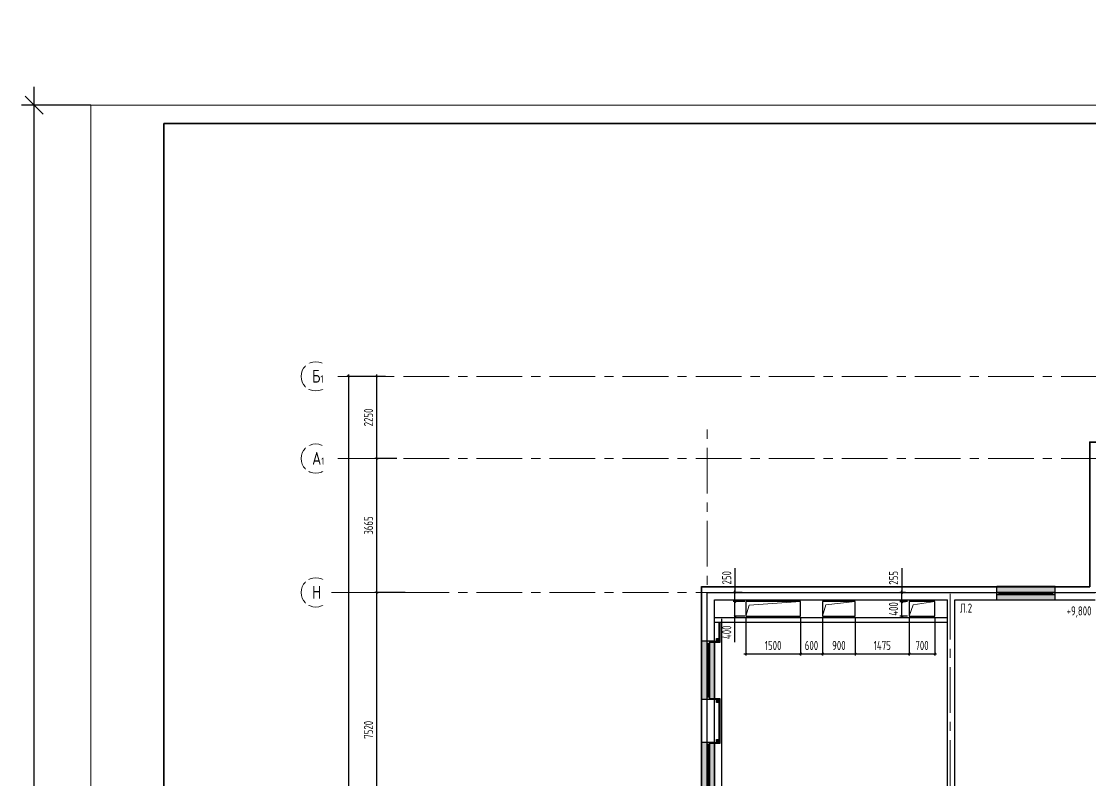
# Model space of a CAD drawing. Header units: millimetres. Extents: x -185251 to 7892985, y -102157 to 319855.
# Drawn here: x -181140 to -151876, y 209518 to 230300 of the extents above; entities that cross this region are included whole.
import ezdxf
from ezdxf import colors
from ezdxf.entities.mleader import LeaderData, LeaderLine
from ezdxf.math import Vec2, Vec3

# ---------------------------------------------------------------- set-up
doc = ezdxf.new("R2010")
doc.units = ezdxf.units.MM
doc.header["$LTSCALE"] = 10
doc.linetypes.add('CENTER', pattern=[2, 1.25, -0.25, 0.25, -0.25])
for name, color, linetype, lineweight in [('013', 7, 'Continuous', 13), ('АР_Оси', 142, 'Continuous', 9), ('АР_Оси размеры', 142, 'Continuous', 9)]:
    doc.layers.add(name, color=color, linetype=linetype, lineweight=lineweight)
doc.layers.add('Архитектура', color=251, linetype='Continuous')
doc.layers.get('0').off()
doc.layers.get('0').freeze()
doc.styles.add('GOST', font='isocpeur.ttf')
doc.styles.add('ISOCPEUR', font='isocpeur.ttf', dxfattribs={"width": 0.7})
doc.styles.add('БДА100', font='romand.shx', dxfattribs={"width": 0.7})
doc.styles.add('ГОСТ 2.304', font='isocpeur.ttf', dxfattribs={"width": 0.7})
doc.dimstyles.new('БДА1', dxfattribs={"dimtxt": 2, "dimasz": 1, "dimexe": 0.7, "dimexo": 0, "dimgap": 0.8, "dimtad": 1, "dimdec": 0, "dimrnd": 1, "dimzin": 0, "dimdsep": 46, "dimtxsty": 'БДА100', "dimblk": 'OBLIQUE', "dimcen": 2, "dimdle": 1, "dimadec": 0, "dimazin": 0, "dimtfac": 1, "dimtdec": 0, "dimtmove": 1, "dimatfit": 3, "dimldrblk": 'NONE', "dimfxl": 0.7, "dimtolj": 1, "dimtzin": 0, "dimlwd": -1, "dimlwe": -1, "dimarcsym": 0})
doc.dimstyles.new('СПДС', dxfattribs={"dimscale": 100, "dimtxt": 2.5, "dimasz": 0.5, "dimexe": 0.5, "dimexo": 1, "dimgap": 1, "dimtad": 1, "dimdec": 0, "dimrnd": 5, "dimtxsty": 'ГОСТ 2.304', "dimblk": 'OBLIQUE', "dimcen": 2.5, "dimdle": 0.5, "dimadec": 0, "dimazin": 2, "dimtfac": 0.75, "dimtdec": 0, "dimtmove": 1, "dimatfit": 3, "dimfxl": 1, "dimtolj": 1, "dimarcsym": 1})

# ---------------------------------------------------------------- blocks, each defined once
blk = doc.blocks.new('_Oblique')
at = {"color": 0, "linetype": 'ByBlock', "lineweight": -2}
blk.add_line((-0.5, -0.5), (0.5, 0.5), dxfattribs=at)
blk = doc.blocks.new('*D266')
at = {"layer": 'Defpoints', "color": 0, "ltscale": 100, "transparency": 16777216}
for p in [(-171415, 214669), (-170537, 214669), (-170598, 207149)]:
    blk.add_point(p, dxfattribs=at)
at = {"layer": 'АР_Оси размеры', "color": 0, "lineweight": -2, "ltscale": 100, "transparency": 16777216}
for p, q in [((-170637, 214669), (-171465, 214669)), ((-171415, 207099), (-171415, 214719)), ((-170698, 207149), (-171465, 207149))]:
    blk.add_line(p, q, dxfattribs=at)
at = {"layer": 'АР_Оси размеры', "color": 0, "lineweight": -2, "ltscale": 100, "transparency": 16777216, "xscale": 50, "yscale": 50, "zscale": 50}
for p, rotation in [((-171415, 214669), 90), ((-171415, 207149), 270)]:
    blk.add_blockref('_Oblique', p, dxfattribs=dict(at, rotation=rotation))
at = {"layer": 'АР_Оси размеры', "color": 0, "ltscale": 100, "transparency": 16777216, "insert": (-171640, 210909), "char_height": 250, "attachment_point": 5, "rotation": 90, "style": 'ГОСТ 2.304'}
blk.add_mtext('\\A1;7520', dxfattribs=at)
blk = doc.blocks.new('*D267')
at = {"layer": 'Defpoints', "color": 0, "ltscale": 100, "transparency": 16777216}
for p in [(-171415, 218334), (-170767, 218334), (-170537, 214669)]:
    blk.add_point(p, dxfattribs=at)
at = {"layer": 'АР_Оси размеры', "color": 0, "lineweight": -2, "ltscale": 100, "transparency": 16777216}
for p, q in [((-170867, 218334), (-171465, 218334)), ((-171415, 214619), (-171415, 218384)), ((-170637, 214669), (-171465, 214669))]:
    blk.add_line(p, q, dxfattribs=at)
at = {"layer": 'АР_Оси размеры', "color": 0, "lineweight": -2, "ltscale": 100, "transparency": 16777216, "xscale": 50, "yscale": 50, "zscale": 50}
for p, rotation in [((-171415, 218334), 90), ((-171415, 214669), 270)]:
    blk.add_blockref('_Oblique', p, dxfattribs=dict(at, rotation=rotation))
at = {"layer": 'АР_Оси размеры', "color": 0, "ltscale": 100, "transparency": 16777216, "insert": (-171640, 216502), "char_height": 250, "attachment_point": 5, "rotation": 90, "style": 'ГОСТ 2.304'}
blk.add_mtext('\\A1;3665', dxfattribs=at)
blk = doc.blocks.new('*D288')
at = {"layer": 'Defpoints', "color": 0, "ltscale": 100, "transparency": 16777216}
for p in [(-171415, 220584), (-171073, 220584), (-170767, 218334)]:
    blk.add_point(p, dxfattribs=at)
at = {"layer": 'АР_Оси размеры', "color": 0, "lineweight": -2, "ltscale": 100, "transparency": 16777216}
for p, q in [((-171173, 220584), (-171465, 220584)), ((-171415, 218284), (-171415, 220634)), ((-170867, 218334), (-171465, 218334))]:
    blk.add_line(p, q, dxfattribs=at)
at = {"layer": 'АР_Оси размеры', "color": 0, "lineweight": -2, "ltscale": 100, "transparency": 16777216, "xscale": 50, "yscale": 50, "zscale": 50}
for p, rotation in [((-171415, 220584), 90), ((-171415, 218334), 270)]:
    blk.add_blockref('_Oblique', p, dxfattribs=dict(at, rotation=rotation))
at = {"layer": 'АР_Оси размеры', "color": 0, "ltscale": 100, "transparency": 16777216, "insert": (-171640, 219459), "char_height": 250, "attachment_point": 5, "rotation": 90, "style": 'ГОСТ 2.304'}
blk.add_mtext('\\A1;2250', dxfattribs=at)
blk = doc.blocks.new('_DOTSMALL')
at = {"color": 0, "linetype": 'ByBlock', "const_width": 0.5}
blk.add_lwpolyline([(-0.0625, 0, 1), (0.0625, 0, 1)], format="xyb", close=True, dxfattribs=at)
blk = doc.blocks.new('A$Ce02d65bd')
at = {"ltscale": 100}
for points in [[(0, 0), (0, 75), (75, 75), (75, 0), (0, 0)], [(0, 0), (75, 75)], [(0, 75), (75, 0)]]:
    blk.add_lwpolyline(points, dxfattribs=at)
blk = doc.blocks.new('*D530')
at = {"layer": 'Defpoints', "color": 0, "ltscale": 100, "transparency": 16777216}
for p in [(-171073, 220584), (-172186, 187189), (-171927, 187189)]:
    blk.add_point(p, dxfattribs=at)
at = {"layer": 'АР_Оси размеры', "color": 0, "lineweight": -2, "ltscale": 100, "transparency": 16777216}
for p, q in [((-171173, 220584), (-172236, 220584)), ((-172186, 220634), (-172186, 187139)), ((-172027, 187189), (-172236, 187189))]:
    blk.add_line(p, q, dxfattribs=at)
at = {"layer": 'АР_Оси размеры', "color": 0, "lineweight": -2, "ltscale": 100, "transparency": 16777216, "xscale": 50, "yscale": 50, "zscale": 50}
for p, rotation in [((-172186, 220584), 90), ((-172186, 187189), 270)]:
    blk.add_blockref('_Oblique', p, dxfattribs=dict(at, rotation=rotation))
at = {"layer": 'АР_Оси размеры', "color": 0, "ltscale": 100, "transparency": 16777216, "insert": (-172411, 203887), "char_height": 250, "attachment_point": 5, "rotation": 90, "style": 'ГОСТ 2.304'}
blk.add_mtext('\\A1;33395', dxfattribs=at)
blk = doc.blocks.new('*U103')
at = {"true_color": 0xffffff}
h = blk.add_hatch(color=7, dxfattribs=at)
h.dxf.hatch_style = 1
h.paths.add_polyline_path([(-1600, 140), (0, 140), (0, -220), (-1600, -220)])
at = {"lineweight": 30}
for p, q in [((-1600, 140), (-1600, -220)), ((0, 140), (0, -220))]:
    blk.add_line(p, q, dxfattribs=at)
for p, q in [((-1600, 140), (0, 140)), ((-1600, 140), (-1600, 140)), ((-1600, 140), (-1600, 140)), ((-1600, 0), (0, 0)), ((0, 140), (0, 140)), ((0, 140), (0, 140)), ((-1600, -70), (0, -70)), ((0, -220), (-1600, -220)), ((-1530, 0), (-1530, -70)), ((-1530, -35), (-70, -35)), ((-70, 0), (-70, -70))]:
    blk.add_line(p, q)
blk = doc.blocks.new('*U40')
at = {"true_color": 0xffffff}
h = blk.add_hatch(color=7, dxfattribs=at)
h.dxf.hatch_style = 1
h.paths.add_polyline_path([(-1600, -140), (0, -140), (0, 220), (-1600, 220)])
at = {"lineweight": 30}
for p, q in [((-1600, -140), (-1600, 220)), ((0, -140), (0, 220))]:
    blk.add_line(p, q, dxfattribs=at)
for p, q in [((0, 220), (-1600, 220)), ((-1600, 70), (0, 70)), ((-1600, 0), (0, 0)), ((-1530, 0), (-1530, 70)), ((-1530, 35), (-70, 35)), ((-70, 0), (-70, 70)), ((-1600, -140), (0, -140)), ((-1600, -140), (-1600, -140)), ((-1600, -140), (-1600, -140)), ((0, -140), (0, -140)), ((0, -140), (0, -140))]:
    blk.add_line(p, q)
blk = doc.blocks.new('*D466')
at = {"layer": '013', "color": 0, "linetype": 'ByBlock', "lineweight": -2, "transparency": 16777216}
for p, q in [((-161341, 214417), (-161636, 214417)), ((-161611, 213967), (-161611, 214467)), ((-161341, 214017), (-161636, 214017)), ((-161611, 213304), (-161611, 214017))]:
    blk.add_line(p, q, dxfattribs=at)
at = {"layer": 'Defpoints', "color": 0, "linetype": 'ByBlock', "transparency": 16777216}
for p in [(-161611, 214417), (-161316, 214417), (-161316, 214017)]:
    blk.add_point(p, dxfattribs=at)
at = {"layer": '013', "color": 0, "linetype": 'ByBlock', "lineweight": -2, "transparency": 16777216, "xscale": 50, "yscale": 50, "zscale": 50}
for p, rotation in [((-161611, 214417), 90), ((-161611, 214017), 270)]:
    blk.add_blockref('_Oblique', p, dxfattribs=dict(at, rotation=rotation))
at = {"layer": '013', "color": 0, "linetype": 'ByBlock', "transparency": 16777216, "insert": (-161836, 213579), "char_height": 250, "attachment_point": 5, "rotation": 90, "style": 'ГОСТ 2.304'}
blk.add_mtext('\\A1;400', dxfattribs=at)
blk = doc.blocks.new('*D467')
at = {"layer": '013', "color": 0, "linetype": 'ByBlock', "lineweight": -2, "transparency": 16777216}
for p, q in [((-161316, 213967), (-161316, 212943)), ((-159816, 213967), (-159816, 212943)), ((-161366, 212993), (-159766, 212993))]:
    blk.add_line(p, q, dxfattribs=at)
at = {"layer": 'Defpoints', "color": 0, "linetype": 'ByBlock', "transparency": 16777216}
for p in [(-161316, 214017), (-159816, 214017), (-159816, 212993)]:
    blk.add_point(p, dxfattribs=at)
at = {"layer": '013', "color": 0, "linetype": 'ByBlock', "lineweight": -2, "transparency": 16777216, "xscale": 50, "yscale": 50, "zscale": 50, "rotation": 180}
blk.add_blockref('_Oblique', (-161316, 212993), dxfattribs=at)
at = {"layer": '013', "color": 0, "linetype": 'ByBlock', "lineweight": -2, "transparency": 16777216, "xscale": 50, "yscale": 50, "zscale": 50}
blk.add_blockref('_Oblique', (-159816, 212993), dxfattribs=at)
at = {"layer": '013', "color": 0, "linetype": 'ByBlock', "transparency": 16777216, "insert": (-160566, 213218), "char_height": 250, "attachment_point": 5, "style": 'ГОСТ 2.304'}
blk.add_mtext('\\A1;1500', dxfattribs=at)
blk = doc.blocks.new('*D468')
at = {"layer": '013', "color": 0, "linetype": 'ByBlock', "lineweight": -2, "transparency": 16777216}
for p, q in [((-159216, 213967), (-159216, 212943)), ((-158316, 213967), (-158316, 212943)), ((-159266, 212993), (-158266, 212993))]:
    blk.add_line(p, q, dxfattribs=at)
at = {"layer": 'Defpoints', "color": 0, "linetype": 'ByBlock', "transparency": 16777216}
for p in [(-159216, 214017), (-158316, 214017), (-158316, 212993)]:
    blk.add_point(p, dxfattribs=at)
at = {"layer": '013', "color": 0, "linetype": 'ByBlock', "lineweight": -2, "transparency": 16777216, "xscale": 50, "yscale": 50, "zscale": 50, "rotation": 180}
blk.add_blockref('_Oblique', (-159216, 212993), dxfattribs=at)
at = {"layer": '013', "color": 0, "linetype": 'ByBlock', "lineweight": -2, "transparency": 16777216, "xscale": 50, "yscale": 50, "zscale": 50}
blk.add_blockref('_Oblique', (-158316, 212993), dxfattribs=at)
at = {"layer": '013', "color": 0, "linetype": 'ByBlock', "transparency": 16777216, "insert": (-158766, 213218), "char_height": 250, "attachment_point": 5, "style": 'ГОСТ 2.304'}
blk.add_mtext('\\A1;900', dxfattribs=at)
blk = doc.blocks.new('*D469')
at = {"layer": '013', "color": 0, "linetype": 'ByBlock', "lineweight": -2, "transparency": 16777216}
for p, q in [((-156891, 214417), (-157095, 214417)), ((-157045, 213967), (-157045, 214467)), ((-156891, 214017), (-157095, 214017))]:
    blk.add_line(p, q, dxfattribs=at)
at = {"layer": 'Defpoints', "color": 0, "linetype": 'ByBlock', "transparency": 16777216}
for p in [(-157045, 214417), (-156841, 214417), (-156841, 214017)]:
    blk.add_point(p, dxfattribs=at)
at = {"layer": '013', "color": 0, "linetype": 'ByBlock', "lineweight": -2, "transparency": 16777216, "xscale": 50, "yscale": 50, "zscale": 50}
for p, rotation in [((-157045, 214417), 90), ((-157045, 214017), 270)]:
    blk.add_blockref('_Oblique', p, dxfattribs=dict(at, rotation=rotation))
at = {"layer": '013', "color": 0, "linetype": 'ByBlock', "transparency": 16777216, "insert": (-157270, 214217), "char_height": 250, "attachment_point": 5, "rotation": 90, "style": 'ГОСТ 2.304'}
blk.add_mtext('\\A1;400', dxfattribs=at)
blk = doc.blocks.new('*D470')
at = {"layer": '013', "color": 0, "linetype": 'ByBlock', "lineweight": -2, "transparency": 16777216}
for p, q in [((-156841, 213967), (-156841, 212943)), ((-156141, 213967), (-156141, 212943)), ((-156891, 212993), (-156091, 212993))]:
    blk.add_line(p, q, dxfattribs=at)
at = {"layer": 'Defpoints', "color": 0, "linetype": 'ByBlock', "transparency": 16777216}
for p in [(-156841, 214017), (-156141, 214017), (-156141, 212993)]:
    blk.add_point(p, dxfattribs=at)
at = {"layer": '013', "color": 0, "linetype": 'ByBlock', "lineweight": -2, "transparency": 16777216, "xscale": 50, "yscale": 50, "zscale": 50, "rotation": 180}
blk.add_blockref('_Oblique', (-156841, 212993), dxfattribs=at)
at = {"layer": '013', "color": 0, "linetype": 'ByBlock', "lineweight": -2, "transparency": 16777216, "xscale": 50, "yscale": 50, "zscale": 50}
blk.add_blockref('_Oblique', (-156141, 212993), dxfattribs=at)
at = {"layer": '013', "color": 0, "linetype": 'ByBlock', "transparency": 16777216, "insert": (-156491, 213218), "char_height": 250, "attachment_point": 5, "style": 'ГОСТ 2.304'}
blk.add_mtext('\\A1;700', dxfattribs=at)
blk = doc.blocks.new('*D539')
at = {"layer": 'Defpoints', "color": 0, "transparency": 16777216}
for p, q in [((-15.52, -5), (-15.52, 599)), ((0, 594), (-19.02, 594)), ((0, 0), (-19.02, 0))]:
    blk.add_line(p, q, dxfattribs=at)
at = {"layer": 'Defpoints', "color": 0, "lineweight": 30, "transparency": 16777216}
for p in [(-15.52, 594), (0, 594), (0, 0)]:
    blk.add_point(p, dxfattribs=at)
at = {"layer": 'Defpoints', "color": 0, "transparency": 16777216, "xscale": 5, "yscale": 5, "zscale": 5}
for p, rotation in [((-15.52, 594), 90), ((-15.52, 0), 270)]:
    blk.add_blockref('_Oblique', p, dxfattribs=dict(at, rotation=rotation))
at = {"layer": 'Defpoints', "color": 0, "lineweight": 0, "transparency": 16777216, "insert": (-24.52, 148.5), "char_height": 10, "attachment_point": 5, "rotation": 90, "style": 'БДА100'}
blk.add_mtext('\\A1;594', dxfattribs=at)
blk = doc.blocks.new('_None')
blk = doc.blocks.new('*D793')
at = {"layer": '013', "color": 0, "linetype": 'ByBlock', "lineweight": -2, "transparency": 16777216}
for p, q in [((-161611, 215337), (-161611, 214669)), ((-161416, 214669), (-161661, 214669)), ((-161611, 214367), (-161611, 214719)), ((-161416, 214417), (-161661, 214417))]:
    blk.add_line(p, q, dxfattribs=at)
at = {"layer": 'Defpoints', "color": 0, "linetype": 'ByBlock', "transparency": 16777216}
for p in [(-161611, 214669), (-161316, 214669), (-161316, 214417)]:
    blk.add_point(p, dxfattribs=at)
at = {"layer": '013', "color": 0, "linetype": 'ByBlock', "lineweight": -2, "transparency": 16777216, "xscale": 50, "yscale": 50, "zscale": 50}
for p, rotation in [((-161611, 214669), 90), ((-161611, 214417), 270)]:
    blk.add_blockref('_Oblique', p, dxfattribs=dict(at, rotation=rotation))
at = {"layer": '013', "color": 0, "linetype": 'ByBlock', "transparency": 16777216, "insert": (-161836, 215071), "char_height": 250, "attachment_point": 5, "rotation": 90, "style": 'ГОСТ 2.304'}
blk.add_mtext('\\A1;250', dxfattribs=at)
blk = doc.blocks.new('*D794')
at = {"layer": '013', "color": 0, "linetype": 'ByBlock', "lineweight": -2, "transparency": 16777216}
for p, q in [((-159816, 213917), (-159816, 212943)), ((-159216, 213917), (-159216, 212943)), ((-159866, 212993), (-159166, 212993))]:
    blk.add_line(p, q, dxfattribs=at)
at = {"layer": 'Defpoints', "color": 0, "linetype": 'ByBlock', "transparency": 16777216}
for p in [(-159816, 214017), (-159216, 214017), (-159216, 212993)]:
    blk.add_point(p, dxfattribs=at)
at = {"layer": '013', "color": 0, "linetype": 'ByBlock', "lineweight": -2, "transparency": 16777216, "xscale": 50, "yscale": 50, "zscale": 50, "rotation": 180}
blk.add_blockref('_Oblique', (-159816, 212993), dxfattribs=at)
at = {"layer": '013', "color": 0, "linetype": 'ByBlock', "lineweight": -2, "transparency": 16777216, "xscale": 50, "yscale": 50, "zscale": 50}
blk.add_blockref('_Oblique', (-159216, 212993), dxfattribs=at)
at = {"layer": '013', "color": 0, "linetype": 'ByBlock', "transparency": 16777216, "insert": (-159516, 213218), "char_height": 250, "attachment_point": 5, "style": 'ГОСТ 2.304'}
blk.add_mtext('\\A1;600', dxfattribs=at)
blk = doc.blocks.new('*D795')
at = {"layer": '013', "color": 0, "linetype": 'ByBlock', "lineweight": -2, "transparency": 16777216}
for p, q in [((-158316, 213917), (-158316, 212943)), ((-156841, 213917), (-156841, 212943)), ((-158366, 212993), (-156791, 212993))]:
    blk.add_line(p, q, dxfattribs=at)
at = {"layer": 'Defpoints', "color": 0, "linetype": 'ByBlock', "transparency": 16777216}
for p in [(-158316, 214017), (-156841, 214017), (-156841, 212993)]:
    blk.add_point(p, dxfattribs=at)
at = {"layer": '013', "color": 0, "linetype": 'ByBlock', "lineweight": -2, "transparency": 16777216, "xscale": 50, "yscale": 50, "zscale": 50, "rotation": 180}
blk.add_blockref('_Oblique', (-158316, 212993), dxfattribs=at)
at = {"layer": '013', "color": 0, "linetype": 'ByBlock', "lineweight": -2, "transparency": 16777216, "xscale": 50, "yscale": 50, "zscale": 50}
blk.add_blockref('_Oblique', (-156841, 212993), dxfattribs=at)
at = {"layer": '013', "color": 0, "linetype": 'ByBlock', "transparency": 16777216, "insert": (-157579, 213218), "char_height": 250, "attachment_point": 5, "style": 'ГОСТ 2.304'}
blk.add_mtext('\\A1;1475', dxfattribs=at)
blk = doc.blocks.new('*D796')
at = {"layer": '013', "color": 0, "linetype": 'ByBlock', "lineweight": -2, "transparency": 16777216}
for p, q in [((-157045, 215335), (-157045, 214669)), ((-156941, 214669), (-157095, 214669)), ((-157045, 214364), (-157045, 214719)), ((-156941, 214414), (-157095, 214414))]:
    blk.add_line(p, q, dxfattribs=at)
at = {"layer": 'Defpoints', "color": 0, "linetype": 'ByBlock', "transparency": 16777216}
for p in [(-157045, 214669), (-156841, 214669), (-156841, 214414)]:
    blk.add_point(p, dxfattribs=at)
at = {"layer": '013', "color": 0, "linetype": 'ByBlock', "lineweight": -2, "transparency": 16777216, "xscale": 50, "yscale": 50, "zscale": 50}
for p, rotation in [((-157045, 214669), 90), ((-157045, 214414), 270)]:
    blk.add_blockref('_Oblique', p, dxfattribs=dict(at, rotation=rotation))
at = {"layer": '013', "color": 0, "linetype": 'ByBlock', "transparency": 16777216, "insert": (-157270, 215068), "char_height": 250, "attachment_point": 5, "rotation": 90, "style": 'ГОСТ 2.304'}
blk.add_mtext('\\A1;255', dxfattribs=at)
blk = doc.blocks.new('*U537')
at = {"color": 44, "lineweight": 20, "ltscale": 10}
for p, q in [((841, 594), (0, 594)), ((0, 594), (0, 0))]:
    blk.add_line(p, q, dxfattribs=at)
at = {"color": 137, "lineweight": 35, "ltscale": 10}
for p, q in [((836, 589), (20, 589)), ((20, 589), (20, 5))]:
    blk.add_line(p, q, dxfattribs=at)
at = {"color": 44, "lineweight": 13, "style": 'GOST', "oblique": 10, "width": 0.8}
for tag in ['ФОРМАТВЕРТ', 'ФОРМАТГОРИЗ']:
    blk.add_attdef(tag, (789.98, 1.6), '', height=2, dxfattribs=at)
at = {"layer": 'Defpoints', "color": 251, "lineweight": 0}
dim = blk.add_linear_dim(base=(-15.52, 594), p1=(0, 0), p2=(0, 594), angle=90, dimstyle='БДА1', override={"dimscale": 5}, dxfattribs=at)
dim.commit()
dim.dimension.update_dxf_attribs({"geometry": '*D539', "text_midpoint": (-15.52, 148.5), "dimtype": 160})

msp = doc.modelspace()

# ---------------------------------------------------------------- linework, layer by layer
at = {"layer": '013', "color": 1, "linetype": 'ByBlock', "lineweight": 30}
for points in [[(-161316.3, 214016.9), (-159816.3, 214016.9), (-159816.3, 214416.9), (-161316.3, 214416.9)], [(-159216.3, 214016.9), (-158316.3, 214016.9), (-158316.3, 214416.9), (-159216.3, 214416.9)], [(-156841.3, 214016.9), (-156141.3, 214016.9), (-156141.3, 214416.9), (-156841.3, 214416.9)]]:
    msp.add_lwpolyline(points, close=True, dxfattribs=at)
at = {"layer": '013', "color": 1, "linetype": 'ByBlock'}
for points in [[(-161316.3, 214016.9), (-161223.6, 214325), (-159816.3, 214416.9)], [(-159216.3, 214016.9), (-159125, 214326.2), (-158316.3, 214416.9)], [(-156841.3, 214016.9), (-156736.9, 214333.9), (-156141.3, 214416.9)]]:
    msp.add_lwpolyline(points, dxfattribs=at)
at = {"layer": 'АР_Оси', "linetype": 'CENTER', "ltscale": 100}
for p, q in [((-172683.5, 220584.2), (-98001.7, 220584.2)), ((-162366.3, 185378), (-162366.3, 219261.9)), ((-172683.5, 218334.2), (-98001.7, 218334.2)), ((-172683.5, 214669.2), (-97582.9, 214669.2)), ((-155716.3, 185378), (-155716.3, 214760.5))]:
    msp.add_line(p, q, dxfattribs=at)
at = {"layer": 'АР_Оси', "ltscale": 0.5}
for centre in [(-173083.5, 220584.2), (-173083.5, 218334.2), (-173083.5, 214669.2)]:
    msp.add_circle(centre, 400, dxfattribs=at)
at = {"layer": 'Архитектура', "lineweight": 25, "transparency": 33554684}
for p, q in [((-151911.3, 218794.2), (-116791.3, 218794.2)), ((-151911.3, 218794.2), (-151911.3, 214829.2)), ((-151901.3, 218784.2), (-116801.3, 218784.2)), ((-151901.3, 218784.2), (-151901.3, 214819.2)), ((-162526.3, 196959.2), (-162526.3, 214829.2)), ((-162526.3, 214829.2), (-151911.3, 214829.2)), ((-162516.3, 196949.2), (-162516.3, 214819.2)), ((-162516.3, 214819.2), (-151901.3, 214819.2)), ((-162366.3, 214669.2), (-151751.3, 214669.2)), ((-162366.3, 196799.2), (-162366.3, 214669.2)), ((-162366.3, 213334.2), (-162366.3, 214669.2)), ((-162166.3, 196799.2), (-162166.3, 214469.2)), ((-162166.3, 214469.2), (-155791.3, 214469.2)), ((-155791.3, 206729.4), (-155791.3, 214469.2)), ((-155591.3, 206729.4), (-155591.3, 214469.2)), ((-155591.3, 214469.2), (-151751.3, 214469.2)), ((-161966.3, 205244.2), (-161966.3, 213949.6))]:
    msp.add_line(p, q, dxfattribs=at)
for points in [[(-155791.3, 213969.6), (-162166.3, 213969.6)], [(-162306.3, 213309.2), (-162015.6, 213309.2), (-162015.6, 213849.6)], [(-162306.3, 213321.7), (-162028.1, 213321.7), (-162028.1, 213849.6)], [(-162306.3, 213334.2), (-162040.6, 213334.2), (-162040.6, 213849.6)], [(-155791.3, 213849.6), (-162166.3, 213849.6)], [(-162351.9, 210564.2), (-162040.6, 210564.2), (-162040.6, 211734.2), (-162418.4, 211734.2)], [(-162306.4, 210539.2), (-162015.6, 210539.2), (-162015.6, 211759.2), (-162306.4, 211759.2)], [(-162306.4, 210551.7), (-162028.1, 210551.7), (-162028.1, 211746.7), (-162306.4, 211746.7)], [(-162306.4, 210564.2), (-162040.6, 210564.2), (-162040.6, 211734.2), (-162306.4, 211734.2)], [(-162306.3, 210539.2), (-162015.6, 210539.2), (-162015.6, 211759.2), (-162306.3, 211759.2)], [(-162306.3, 210551.7), (-162028.1, 210551.7), (-162028.1, 211746.7), (-162306.3, 211746.7)]]:
    msp.add_lwpolyline(points, dxfattribs=at)

# ---------------------------------------------------------------- block references
msp.add_blockref('*U40', (-152846.3, 214609.2), dxfattribs=at)
for name, p, rotation in [('*U103', (-162306.3, 211734.2), 270), ('A$Ce02d65bd', (-162040.6, 213334.2), 90), ('A$Ce02d65bd', (-162040.6, 211659.2), 90), ('A$Ce02d65bd', (-162040.6, 211659.2), 90), ('*U103', (-162306.3, 208964.2), 270), ('A$Ce02d65bd', (-162040.6, 210564.2), 90), ('A$Ce02d65bd', (-162040.6, 210564.2), 90)]:
    msp.add_blockref(name, p, dxfattribs=dict(at, rotation=rotation))

# ---------------------------------------------------------------- dimensions: what is measured, and where the dimension line sits
at = {"layer": '013', "color": 1, "linetype": 'ByBlock'}
for base, p1, p2, picture, middle in [((-161610.7, 214669.2), (-161316.3, 214416.9), (-161316.3, 214669.2), '*D793', (-161703.7, 215071.1)), ((-157045.1, 214669.2), (-156841.3, 214414.4), (-156841.3, 214669.2), '*D796', (-157124.2, 215068.5))]:
    dim = msp.add_linear_dim(base=base, p1=p1, p2=p2, angle=90, dimstyle='СПДС', dxfattribs=at)
    dim.commit()
    dim.dimension.update_dxf_attribs({"geometry": picture, "text_midpoint": middle, "dimtype": 160})
for base, p1, p2, override, picture, middle in [((-161610.7, 214416.9), (-161316.3, 214016.9), (-161316.3, 214416.9), {"dimasz": 0.5, "dimexe": 0.25, "dimexo": 0.25, "dimrnd": 5, "dimdle": 0.5}, '*D466', (-161474.8, 213578.6)), ((-157045.1, 214416.9), (-156841.3, 214016.9), (-156841.3, 214416.9), {"dimexo": 0.5}, '*D469', (-157045.1, 214216.9))]:
    dim = msp.add_linear_dim(base=base, p1=p1, p2=p2, angle=90, dimstyle='СПДС', override=override, dxfattribs=at)
    dim.commit()
    dim.dimension.update_dxf_attribs({"geometry": picture, "text_midpoint": middle, "dimtype": 160})
for base, p1, p2, picture, middle in [((-159816.3, 212993.2), (-161316.3, 214016.9), (-159816.3, 214016.9), '*D467', (-160566.3, 213218.2)), ((-158316.3, 212993.2), (-159216.3, 214016.9), (-158316.3, 214016.9), '*D468', (-158766.3, 213218.2)), ((-156141.3, 212993.2), (-156841.3, 214016.9), (-156141.3, 214016.9), '*D470', (-156491.3, 213218.2))]:
    dim = msp.add_linear_dim(base=base, p1=p1, p2=p2, dimstyle='СПДС', override={"dimasz": 0.5, "dimexe": 0.5, "dimexo": 0.5, "dimrnd": 5, "dimdle": 0.5}, dxfattribs=at)
    dim.commit()
    dim.dimension.update_dxf_attribs({"geometry": picture, "text_midpoint": middle})
for base, p1, p2, picture, middle in [((-159216.3, 212993.2), (-159816.3, 214016.9), (-159216.3, 214016.9), '*D794', (-159516.3, 213218.2)), ((-156841.3, 212993.2), (-158316.3, 214016.9), (-156841.3, 214016.9), '*D795', (-157578.8, 213218.2))]:
    dim = msp.add_linear_dim(base=base, p1=p1, p2=p2, dimstyle='СПДС', dxfattribs=at)
    dim.commit()
    dim.dimension.update_dxf_attribs({"geometry": picture, "text_midpoint": middle})
at = {"layer": 'АР_Оси размеры', "ltscale": 100}
for base, p1, p2, picture, middle in [((-171415.4, 220584.2), (-170766.5, 218334.2), (-171073.5, 220584.2), '*D288', (-171640.4, 219459.2)), ((-171415.4, 218334.2), (-170536.7, 214669.2), (-170766.5, 218334.2), '*D267', (-171640.4, 216501.7)), ((-171415.4, 214669.2), (-170597.6, 207149.2), (-170536.7, 214669.2), '*D266', (-171640.4, 210909.2))]:
    dim = msp.add_linear_dim(base=base, p1=p1, p2=p2, angle=90, dimstyle='СПДС', dxfattribs=at)
    dim.commit()
    dim.dimension.update_dxf_attribs({"geometry": picture, "text_midpoint": middle})

# ---------------------------------------------------------------- leaders
at = {"layer": 'Архитектура', "lineweight": 25, "transparency": 33554684}
ml = msp.add_multileader_mtext('Standard', dxfattribs=at)
ml.set_content('+13,700', color=256, style='ISOCPEUR')
ml.set_leader_properties(color=256, linetype='Continuous', lineweight=-1)
ml.set_arrow_properties(name='DOTSMALL')
ml.build(insert=Vec2(0, 0))
ml.multileader.update_dxf_attribs({"has_text_frame": 1, "text_left_attachment_type": 4, "text_right_attachment_type": 4, "dogleg_length": 100, "arrow_head_size": 180})
ctx = ml.context
ctx.base_point, ctx.char_height, ctx.arrow_head_size, ctx.landing_gap_size, ctx.plane_origin = Vec3(-153128.5, 305780.9), 250, 180, 50, Vec3(-155938.5, 304929.3)
ctx.left_attachment, ctx.right_attachment = 4, 4
notes = []
notes.append((ctx, [(0, (0, 0, 0), (0, 0), (1, 0), 1, [])]))
ctx.mtext.insert, ctx.mtext.width, ctx.mtext.line_spacing_style, ctx.mtext.flow_direction = Vec3(-153078.5, 306114.2), 852.697, 2, 5
ml = msp.add_multileader_mtext('Standard', dxfattribs=at)
ml.set_content('Л.2', color=256, style='ISOCPEUR')
ml.set_leader_properties(color=256, linetype='Continuous', lineweight=-1)
ml.set_arrow_properties(name='DOTSMALL')
ml.build(insert=Vec2(0, 0))
ml.multileader.update_dxf_attribs({"has_text_frame": 1, "text_left_attachment_type": 4, "text_right_attachment_type": 4, "dogleg_length": 100, "arrow_head_size": 180})
ctx = ml.context
ctx.base_point, ctx.char_height, ctx.arrow_head_size, ctx.landing_gap_size, ctx.plane_origin = Vec3(-155818.3, 305092.3, 0), 250, 180, 50, Vec3(-91789.1, 292800.5, 0)
ctx.left_attachment, ctx.right_attachment = 4, 4
notes.append((ctx, [(0, (0, 0, 0), (0, 0), (1, 0), 1, [])]))
ctx.mtext.insert, ctx.mtext.width, ctx.mtext.line_spacing_style, ctx.mtext.flow_direction = Vec3(-155768.3, 305425.7, 0), 852.697, 2, 5
ml = msp.add_multileader_mtext('Standard', dxfattribs=at)
ml.set_content('+15,850', color=256, style='ISOCPEUR')
ml.set_leader_properties(color=256, linetype='Continuous', lineweight=-1)
ml.set_arrow_properties(name='DOTSMALL')
ml.build(insert=Vec2(0, 0))
ml.multileader.update_dxf_attribs({"has_text_frame": 1, "text_left_attachment_type": 4, "text_right_attachment_type": 4, "dogleg_length": 100, "arrow_head_size": 180})
ctx = ml.context
ctx.base_point, ctx.char_height, ctx.arrow_head_size, ctx.landing_gap_size, ctx.plane_origin = Vec3(-153165, 299863.7), 250, 180, 50, Vec3(-154468.2, 298656.1)
ctx.left_attachment, ctx.right_attachment = 4, 4
notes.append((ctx, [(0, (0, 0, 0), (0, 0), (1, 0), 1, [])]))
ctx.mtext.insert, ctx.mtext.width, ctx.mtext.defined_height, ctx.mtext.line_spacing_style, ctx.mtext.flow_direction = Vec3(-153115, 300197), 696.035, 776.5, 2, 5
ml = msp.add_multileader_mtext('Standard', dxfattribs=at)
ml.set_content('Л.2', color=256, style='ISOCPEUR')
ml.set_leader_properties(color=256, linetype='Continuous', lineweight=-1)
ml.set_arrow_properties(name='DOTSMALL')
ml.build(insert=Vec2(0, 0))
ml.multileader.update_dxf_attribs({"has_text_frame": 1, "text_left_attachment_type": 4, "text_right_attachment_type": 4, "dogleg_length": 100, "arrow_head_size": 180})
ctx = ml.context
ctx.base_point, ctx.char_height, ctx.arrow_head_size, ctx.landing_gap_size, ctx.plane_origin = Vec3(-155501.4, 214032.7, 0), 250, 180, 50, Vec3(-129706.2, 200566.2, 0)
ctx.left_attachment, ctx.right_attachment = 4, 4
notes.append((ctx, [(0, (0, 0, 0), (0, 0), (1, 0), 1, [])]))
ctx.mtext.insert, ctx.mtext.width, ctx.mtext.line_spacing_style, ctx.mtext.flow_direction = Vec3(-155451.4, 214366, 0), 852.697, 2, 5
ml = msp.add_multileader_mtext('Standard', dxfattribs=at)
ml.set_content('+9,800', color=256, style='ISOCPEUR')
ml.set_leader_properties(color=256, linetype='Continuous', lineweight=-1)
ml.set_arrow_properties(name='DOTSMALL')
ml.build(insert=Vec2(0, 0))
ml.multileader.update_dxf_attribs({"has_text_frame": 1, "text_left_attachment_type": 4, "text_right_attachment_type": 4, "dogleg_length": 100, "arrow_head_size": 180})
ctx = ml.context
ctx.base_point, ctx.char_height, ctx.arrow_head_size, ctx.landing_gap_size, ctx.plane_origin = Vec3(-152582.7, 213955.7), 250, 180, 50, Vec3(-155731.7, 213023.6)
ctx.left_attachment, ctx.right_attachment = 4, 4
notes.append((ctx, [(0, (0, 0, 0), (0, 0), (1, 0), 1, [])]))
ctx.mtext.insert, ctx.mtext.width, ctx.mtext.line_spacing_style, ctx.mtext.flow_direction = Vec3(-152532.7, 214289), 852.697, 2, 5
for ctx, leaders in notes:
    for number, flags, end, landing, length, lines in leaders:
        leader = LeaderData()
        leader.index, (leader.has_last_leader_line, leader.has_dogleg_vector, leader.attachment_direction) = number, flags
        leader.last_leader_point, leader.dogleg_vector, leader.dogleg_length = Vec3(end), Vec3(landing), length
        for number, points, colour, breaks in lines:
            line = LeaderLine()
            line.index, line.vertices, line.color, line.breaks = number, Vec3.list(points), colors.encode_raw_color(colour), breaks
            leader.lines.append(line)
        ctx.leaders.append(leader)

# ---------------------------------------------------------------- next in the draw order: texts
at = {"layer": 'АР_Оси', "char_height": 350, "width": 528.82, "attachment_point": 1, "line_spacing_factor": 1.149209, "style": 'ГОСТ 2.304', "bg_fill": 2}
for s, insert in [('{\\W0.8;Б\\H0.57143x;1}', (-173183.3, 220762)), ('{\\W0.8;А\\H0.57143x;1}', (-173183.3, 218512))]:
    msp.add_mtext(s, dxfattribs=dict(at, insert=insert))
at = {"layer": 'АР_Оси', "insert": (-173183.3, 214847), "char_height": 350, "attachment_point": 1, "line_spacing_factor": 1.149209, "style": 'ГОСТ 2.304', "bg_fill": 2}
msp.add_mtext('{\\W0.8;Н}', dxfattribs=at)

# ---------------------------------------------------------------- next in the draw order: block references
at = {"layer": '013', "xscale": 100, "yscale": 100, "zscale": 100}
msp.add_blockref('*U537', (-179238, 168606.4), dxfattribs=at)

# ---------------------------------------------------------------- next in the draw order: dimensions: what is measured, and where the dimension line sits
at = {"layer": 'АР_Оси размеры', "ltscale": 100}
dim = msp.add_linear_dim(base=(-172186, 187189.2), p1=(-171073.5, 220584.2), p2=(-171927.4, 187189.2), angle=90, dimstyle='СПДС', dxfattribs=at)
dim.commit()
dim.dimension.update_dxf_attribs({"geometry": '*D530', "text_midpoint": (-172411, 203886.7)})

doc.saveas('drawing.dxf')
